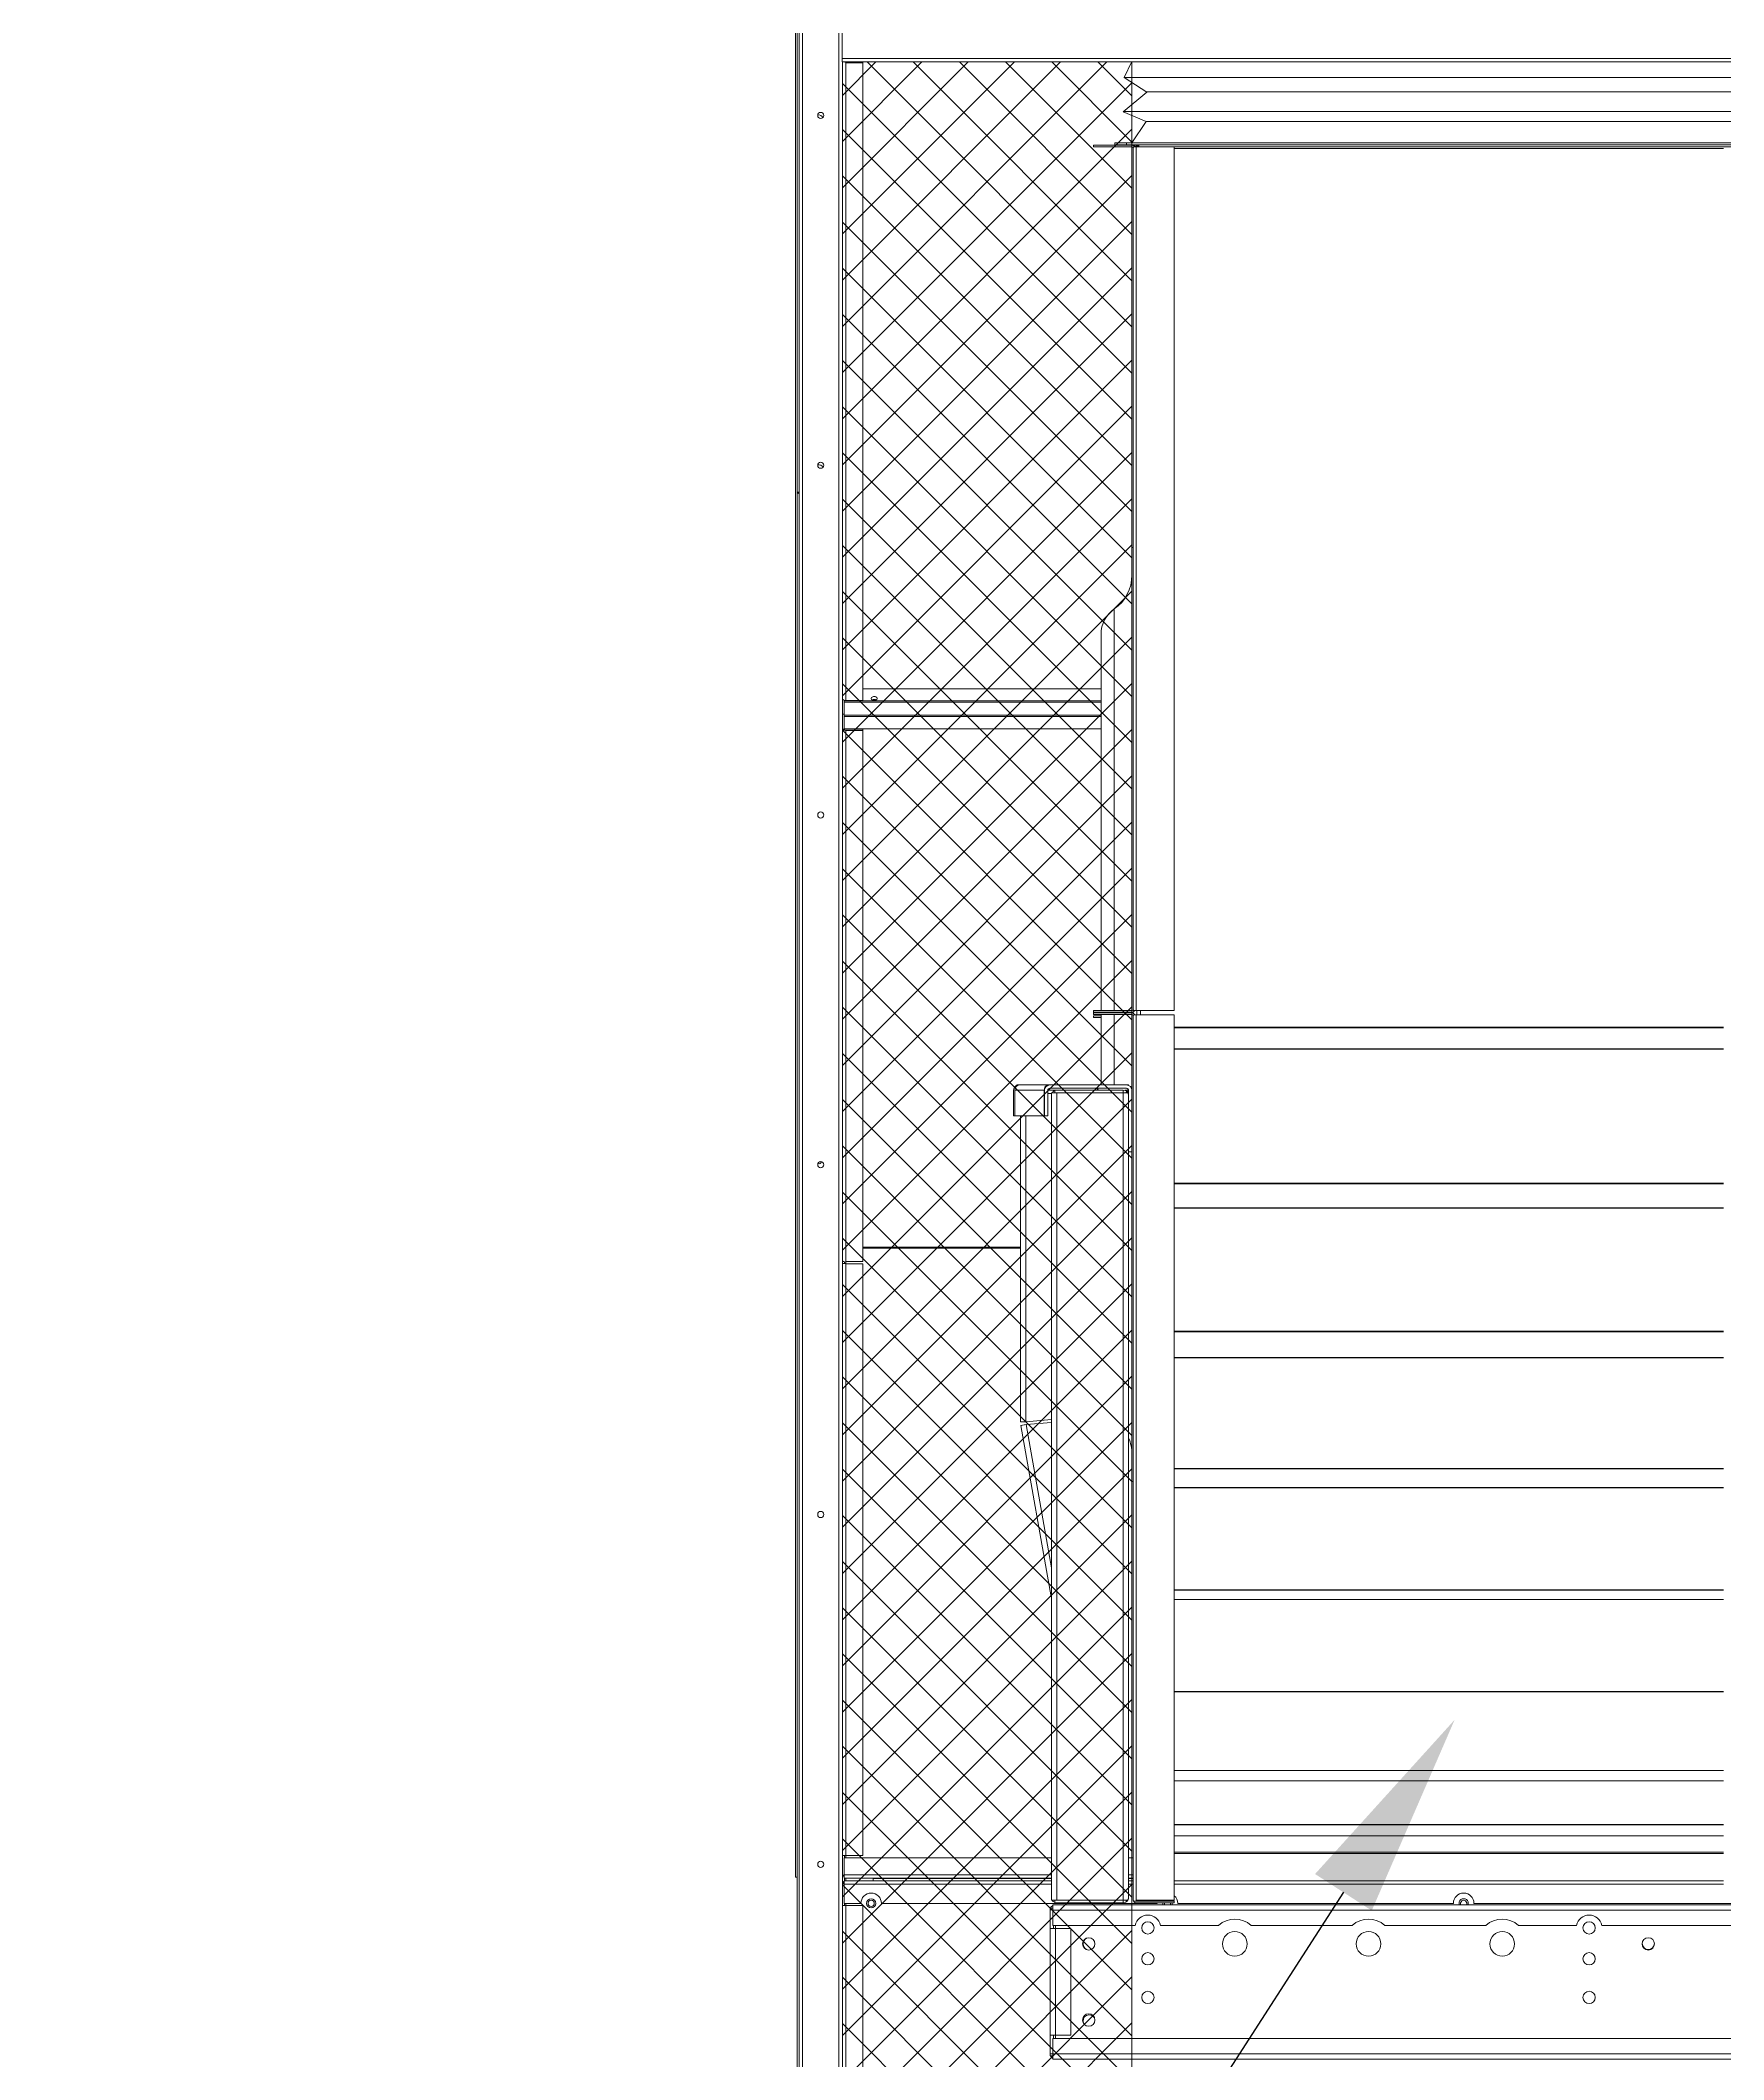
# Model space of a CAD drawing. Header units: millimetres. Extents: x -17070 to 52615, y -291348 to 41600.
# Drawn here: x 41084 to 42720, y 28713 to 30676 of the extents above; entities that cross this region are included whole.
import ezdxf
from ezdxf import colors
from ezdxf.entities.mleader import LeaderData, LeaderLine
from ezdxf.math import Vec2, Vec3

# ---------------------------------------------------------------- set-up
doc = ezdxf.new("R2010")
doc.units = ezdxf.units.MM
doc.layers.add('냉각탑_dim', color=1, linetype='Continuous')
doc.styles.get("Standard").update_dxf_attribs({"font": 'arial.ttf'})

# ---------------------------------------------------------------- blocks, each defined once
blk = doc.blocks.new('3753456')
at = {"color": 0, "lineweight": 5}
for p, q in [((337590.2, 91235.5), (337597.8, 91251)), ((337612.3, 91221.4), (337590.2, 91235.5)), ((337589.4, 91202.2), (337612.3, 91221.4)), ((337611.6, 91192.6), (337589.4, 91202.2)), ((337597.8, 91172), (337611.6, 91192.6))]:
    blk.add_line(p, q, dxfattribs=at)
blk = doc.blocks.new('347246')
at = {"color": 0, "lineweight": 5}
for p, q in [((426217.9, 88814.5), (425602.7, 88814.5)), ((425624.9, 88800.5), (426240.1, 88800.5)), ((426217.2, 88781.3), (425602, 88781.3)), ((425624.1, 88771.7), (426239.3, 88771.7))]:
    blk.add_line(p, q, dxfattribs=at)
for p in [(88012.5, -2421), (88627.7, -2421)]:
    blk.add_blockref('3753456', p, dxfattribs=at)
blk = doc.blocks.new('2')
at = {"lineweight": 5}
h = blk.add_hatch(dxfattribs=at)
h.set_pattern_fill('ANSI37', scale=10)
h.set_pattern_definition([(45, (-1461560.495, -459828.01), (-22.4506403, 22.4506403), []), (135, (-1461560.495, -459828.01), (-22.4506403, -22.4506403), [])])
h.paths.add_polyline_path([(42144.8, 28539), (42144.8, 30655.4), (41863.3, 30655.4), (41863.3, 28539)])
at = {"color": 7, "lineweight": 20}
for p, q in [((41819.3, 31985.7), (41819.3, 28541.1)), ((41821.3, 31985.7), (41821.3, 28541.1)), ((41824.7, 31985.7), (41824.7, 28541.1)), ((41859.9, 28541.1), (41859.9, 31985.7)), ((41817.7, 31744), (41817.7, 28890.8)), ((41863, 30658.8), (45371.6, 30658.8)), ((41863.3, 30655.4), (45371.6, 30655.4)), ((41863.3, 28542.8), (41863.3, 30655.4)), ((42067.9, 28864), (45166.7, 28864)), ((42067.9, 28858.8), (45166.7, 28858.8)), ((42601.6, 28844), (44633.1, 28844)), ((42067.9, 28734), (45166.7, 28734)), ((45166.7, 28719.2), (42067.9, 28719.2)), ((45166.7, 28714), (42067.9, 28714))]:
    blk.add_line(p, q, dxfattribs=at)
at = {"color": 7, "lineweight": 20, "ltscale": 0.014667}
blk.add_line((41863, 30658.8), (41863, 30694), dxfattribs=at)
at = {"color": 7, "lineweight": 20, "ltscale": 0.001417}
for p, q in [((41863, 30658.8), (41863, 30655.4)), ((41863.3, 29487.5), (41866.7, 29487.5)), ((41863.3, 28911.8), (41866.7, 28911.8)), ((41865, 28889.8), (41865, 28893.2)), ((41865, 28887.4), (41865, 28884)), ((41866.7, 28863.4), (41863.3, 28863.4))]:
    blk.add_line(p, q, dxfattribs=at)
at = {"color": 7, "lineweight": 20, "ltscale": 0.000133398}
blk.add_line((41866.7, 30655.1), (41866.7, 30655.4), dxfattribs=at)
at = {"color": 7, "lineweight": 20, "ltscale": 0.000208374}
blk.add_line((41866.7, 30654.6), (41866.7, 30655.1), dxfattribs=at)
at = {"color": 7, "lineweight": 20, "ltscale": 0.258309}
for p, q in [((41866.7, 30654.6), (41866.7, 30034.6)), ((41883.3, 30034.6), (41883.3, 30654.6))]:
    blk.add_line(p, q, dxfattribs=at)
at = {"color": 7, "lineweight": 20, "ltscale": 0.006917}
for p, q in [((41883.3, 30654.6), (41866.7, 30654.6)), ((41866.7, 30034.6), (41883.3, 30034.6)), ((41883.3, 30006.9), (41866.7, 30006.9)), ((41883.3, 30005.6), (41866.7, 30005.6)), ((41883.3, 29489.2), (41866.7, 29489.2)), ((41883.3, 29487), (41866.7, 29487)), ((41865, 28909.8), (41865, 28893.2)), ((41866.7, 28911.8), (41883.3, 28911.8)), ((41883.3, 28863.4), (41866.7, 28863.4))]:
    blk.add_line(p, q, dxfattribs=at)
at = {"color": 7, "lineweight": 20, "ltscale": 0.000341772}
blk.add_line((41883.3, 30654.6), (41883.3, 30655.4), dxfattribs=at)
at = {"color": 7, "lineweight": 20, "ltscale": 0.000666667}
for p, q in [((42107.6, 30574.4), (42107.6, 30572.8)), ((42147, 30573.3), (42145.8, 30572.3)), ((42149.6, 30573.7), (42151.2, 30573.7)), ((42107.6, 29731.6), (42107.6, 29733.2)), ((42107.6, 29731), (42107.6, 29729.4)), ((42107.6, 29728), (42107.6, 29726.4)), ((42147, 29732.6), (42145.8, 29733.6)), ((42147.3, 29729.4), (42145.9, 29728.7)), ((42186, 28867.6), (42186, 28866))]:
    blk.add_line(p, q, dxfattribs=at)
at = {"color": 7, "lineweight": 20, "ltscale": 0.0155}
for p, q in [((42144.8, 30574.4), (42107.6, 30574.4)), ((42144.8, 30572.8), (42107.6, 30572.8)), ((42186, 30572.8), (42148.8, 30572.8)), ((42144.8, 29733.2), (42107.6, 29733.2)), ((42144.8, 29731.6), (42107.6, 29731.6)), ((42107.6, 29731), (42144.8, 29731)), ((42107.6, 29729.4), (42144.8, 29729.4)), ((42148.8, 29733.2), (42186, 29733.2)), ((42148.8, 29729), (42186, 29729)), ((42148.8, 28868.4), (42186, 28868.4)), ((42186, 28868.1), (42148.8, 28868.1)), ((42148.8, 28867.6), (42186, 28867.6)), ((42148.8, 28866), (42186, 28866))]:
    blk.add_line(p, q, dxfattribs=at)
at = {"color": 7, "lineweight": 20, "ltscale": 0.004802}
for p, q in [((42139.6, 30576.8), (42128.1, 30576.8)), ((42139.6, 30574.8), (42128.1, 30574.8))]:
    blk.add_line(p, q, dxfattribs=at)
at = {"color": 7, "lineweight": 20, "ltscale": 0.000833333}
for p, q in [((42128.1, 30576.8), (42128.1, 30574.8)), ((42139.6, 30576.8), (42139.6, 30574.8)), ((42151.6, 30572.8), (42151.6, 30574.8)), ((41863.3, 30006.9), (41865.3, 30006.9)), ((41863.3, 28911.8), (41865.3, 28911.8)), ((41865.3, 28911.8), (41865.3, 28909.8)), ((41866.7, 28909.8), (41866.7, 28911.8)), ((41866.7, 28865.4), (41866.7, 28863.4))]:
    blk.add_line(p, q, dxfattribs=at)
at = {"color": 7, "lineweight": 20, "ltscale": 0.2695}
for p, q in [((42786.4, 30576.8), (42139.6, 30576.8)), ((42786.4, 30574.8), (42139.6, 30574.8))]:
    blk.add_line(p, q, dxfattribs=at)
at = {"color": 7, "lineweight": 20, "ltscale": 0.004989}
blk.add_line((42151.6, 30574.8), (42139.6, 30574.8), dxfattribs=at)
at = {"color": 7, "lineweight": 20, "ltscale": 0.348833}
blk.add_line((42146, 30571.6), (42146, 29734.4), dxfattribs=at)
at = {"color": 7, "lineweight": 20, "ltscale": 0.000824955}
for p, q in [((42146.8, 30572.8), (42148.8, 30572.8)), ((42146.8, 29733.2), (42148.8, 29733.2)), ((42146.8, 28867.6), (42148.8, 28867.6))]:
    blk.add_line(p, q, dxfattribs=at)
at = {"color": 7, "lineweight": 20, "ltscale": 0.000508058}
blk.add_line((42148.1, 30573.3), (42147.2, 30574.1), dxfattribs=at)
at = {"color": 7, "lineweight": 20, "ltscale": 0.001166}
blk.add_line((42148.8, 30574.4), (42151.6, 30574.4), dxfattribs=at)
at = {"color": 7, "lineweight": 20, "ltscale": 0.000266053}
blk.add_line((42148.8, 30572.8), (42148.8, 30573.4), dxfattribs=at)
at = {"color": 7, "lineweight": 20, "ltscale": 0.000333286}
blk.add_line((42148.8, 30573.4), (42149.6, 30573.4), dxfattribs=at)
at = {"color": 7, "lineweight": 20, "ltscale": 0.349833}
for p, q in [((42148.8, 30572.8), (42148.8, 29733.2)), ((42186, 29733.2), (42186, 30572.8))]:
    blk.add_line(p, q, dxfattribs=at)
at = {"color": 7, "lineweight": 20, "ltscale": 0.00036512}
for p, q in [((42149.6, 30572.8), (42149.6, 30573.7)), ((42151.2, 30572.8), (42151.2, 30573.7))]:
    blk.add_line(p, q, dxfattribs=at)
at = {"color": 7, "lineweight": 20, "ltscale": 0.000166333}
blk.add_line((42151.2, 30573.4), (42151.6, 30573.4), dxfattribs=at)
at = {"color": 7, "lineweight": 20, "ltscale": 0.251167}
for p, q in [((42151.6, 30574.8), (42754.4, 30574.8)), ((42151.6, 30572.8), (42754.4, 30572.8))]:
    blk.add_line(p, q, dxfattribs=at)
at = {"color": 7, "lineweight": 20, "ltscale": 0.2225}
for p, q in [((42186, 30571.4), (42720, 30571.4)), ((42186, 29717.1), (42720, 29717.1)), ((42186, 29716.5), (42720, 29716.5)), ((42186, 29696.2), (42720, 29696.2)), ((42186, 29695.9), (42720, 29695.9)), ((42186, 29565.4), (42720, 29565.4)), ((42186, 29564.8), (42720, 29564.8)), ((42186, 29541.6), (42720, 29541.6)), ((42186, 29541.3), (42720, 29541.3)), ((42186, 29421.6), (42720, 29421.6)), ((42186, 29421.1), (42720, 29421.1)), ((42186, 29395.9), (42720, 29395.9)), ((42186, 29395.6), (42720, 29395.6)), ((42186, 29288.2), (42720, 29288.2)), ((42186, 29287.8), (42720, 29287.8)), ((42186, 29269.5), (42720, 29269.5)), ((42186, 29269.4), (42720, 29269.4)), ((42186, 29170.2), (42720, 29170.2)), ((42186, 29169.8), (42720, 29169.8)), ((42186, 29160.9), (42720, 29160.9)), ((42186, 29160.8), (42720, 29160.8)), ((42186, 29071.2), (42720, 29071.2)), ((42186, 29070.9), (42720, 29070.9)), ((42186, 28994.7), (42720, 28994.7)), ((42186, 28994.4), (42720, 28994.4)), ((42186, 28984.5), (42720, 28984.5)), ((42186, 28984.4), (42720, 28984.4)), ((42186, 28942), (42720, 28942)), ((42186, 28941.8), (42720, 28941.8)), ((42186, 28931), (42720, 28931)), ((42186, 28930.9), (42720, 28930.9)), ((42186, 28915.3), (42720, 28915.3)), ((42186, 28915.3), (42720, 28915.3)), ((42186, 28913.9), (42720, 28913.9)), ((42186, 28887.3), (42720, 28887.3)), ((42720, 28884), (42186, 28884))]:
    blk.add_line(p, q, dxfattribs=at)
at = {"color": 7, "lineweight": 20, "ltscale": 0.000831601}
blk.add_line((41821.3, 30237.1), (41819.3, 30237.1), dxfattribs=at)
at = {"color": 7, "lineweight": 20, "ltscale": 0.187583}
blk.add_line((42144.8, 30183.4), (42144.8, 29733.2), dxfattribs=at)
at = {"color": 7, "lineweight": 20, "ltscale": 0.0005}
for p, q in [((42146, 30183.4), (42144.8, 30183.4)), ((42146, 29275.4), (42144.8, 29275.4))]:
    blk.add_line(p, q, dxfattribs=at)
at = {"color": 7, "lineweight": 20, "ltscale": 0.162715}
blk.add_line((42127.7, 30123.7), (42127.7, 29733.2), dxfattribs=at)
at = {"color": 7, "lineweight": 20, "ltscale": 0.152458}
blk.add_line((42114.8, 29733.2), (42114.8, 30099.1), dxfattribs=at)
at = {"color": 7, "lineweight": 20, "ltscale": 0.104087}
for p, q in [((42114.8, 30034.4), (41865, 30034.4)), ((42114.8, 30033.1), (41865, 30033.1)), ((42114.8, 30020.4), (41865, 30020.4)), ((42114.8, 30019.2), (41865, 30019.2)), ((41865, 30007.2), (42114.8, 30007.2))]:
    blk.add_line(p, q, dxfattribs=at)
at = {"color": 7, "lineweight": 20, "ltscale": 0.000535656}
for p, q in [((41865, 30033.1), (41865, 30034.4)), ((41883.3, 30005.6), (41883.3, 30006.9))]:
    blk.add_line(p, q, dxfattribs=at)
at = {"color": 7, "lineweight": 20, "ltscale": 0.005298}
blk.add_line((41865, 30033.1), (41865, 30020.4), dxfattribs=at)
at = {"color": 7, "lineweight": 20, "ltscale": 0.096462}
blk.add_line((42114.8, 30046.1), (41883.3, 30046.1), dxfattribs=at)
at = {"color": 7, "lineweight": 20, "ltscale": 0.000708333}
for p, q in [((41863.3, 30021.3), (41865, 30021.3)), ((41863.3, 28892.7), (41865, 28892.7)), ((41863.3, 28891.8), (41865, 28891.8)), ((41865, 28885.4), (41863.3, 28885.4)), ((41865, 28884.5), (41863.3, 28884.5))]:
    blk.add_line(p, q, dxfattribs=at)
at = {"color": 7, "lineweight": 20, "ltscale": 0.000506051}
blk.add_line((41865, 30019.2), (41865, 30020.4), dxfattribs=at)
at = {"color": 7, "lineweight": 20, "ltscale": 0.004993}
blk.add_line((41865, 30019.2), (41865, 30007.2), dxfattribs=at)
at = {"color": 7, "lineweight": 20, "ltscale": 0.000102715}
for p, q in [((41865.3, 30006.9), (41865.3, 30007.2)), ((41866.7, 30007.2), (41866.7, 30006.9))]:
    blk.add_line(p, q, dxfattribs=at)
at = {"color": 7, "lineweight": 20, "ltscale": 0.215196}
for p, q in [((41866.7, 29489.2), (41866.7, 30005.6)), ((41883.3, 30005.6), (41883.3, 29489.2))]:
    blk.add_line(p, q, dxfattribs=at)
at = {"color": 7, "lineweight": 20, "ltscale": 0.000249486}
blk.add_line((42107.6, 29731), (42107.6, 29731.6), dxfattribs=at)
at = {"color": 7, "lineweight": 20, "ltscale": 0.003003}
for p, q in [((42107.6, 29728), (42114.8, 29728)), ((42107.6, 29726.4), (42114.8, 29726.4))]:
    blk.add_line(p, q, dxfattribs=at)
at = {"color": 7, "lineweight": 20, "ltscale": 0.000250031}
blk.add_line((42114.8, 29731), (42114.8, 29731.6), dxfattribs=at)
at = {"color": 7, "lineweight": 20, "ltscale": 0.0285}
for p, q in [((42114.8, 29661), (42114.8, 29729.4)), ((42127.7, 29729.4), (42127.7, 29661))]:
    blk.add_line(p, q, dxfattribs=at)
at = {"color": 7, "lineweight": 20, "ltscale": 0.000250005}
for p, q in [((42127.7, 29731.6), (42127.7, 29731)), ((42144.8, 29731.6), (42144.8, 29731))]:
    blk.add_line(p, q, dxfattribs=at)
at = {"color": 7, "lineweight": 20, "ltscale": 0.16601}
blk.add_line((42144.8, 29729.4), (42144.8, 29331), dxfattribs=at)
at = {"color": 7, "lineweight": 20, "ltscale": 0.000475359}
blk.add_line((42146, 29731.9), (42146, 29730.7), dxfattribs=at)
at = {"color": 7, "lineweight": 20, "ltscale": 0.358083}
blk.add_line((42146, 29728.2), (42146, 28868.8), dxfattribs=at)
at = {"color": 7, "lineweight": 20, "ltscale": 0.000912135}
blk.add_line((42146.6, 29729), (42148.8, 29729), dxfattribs=at)
at = {"color": 7, "lineweight": 20, "ltscale": 0.000112674}
blk.add_line((42147.6, 29729.4), (42147.3, 29729.4), dxfattribs=at)
at = {"color": 7, "lineweight": 20, "ltscale": 0.000166447}
blk.add_line((42147.6, 29729.4), (42147.6, 29729), dxfattribs=at)
at = {"color": 7, "lineweight": 20, "ltscale": 0.358583}
for p, q in [((42148.8, 29729), (42148.8, 28868.4)), ((42186, 28868.4), (42186, 29729))]:
    blk.add_line(p, q, dxfattribs=at)
at = {"color": 7, "lineweight": 20, "ltscale": 0.00175}
for p, q in [((42149.6, 29729), (42149.6, 29733.2)), ((42153, 29729), (42153, 29733.2))]:
    blk.add_line(p, q, dxfattribs=at)
at = {"color": 7, "lineweight": 20, "ltscale": 0.000291667}
for p, q in [((42033.7, 29661), (42033, 29661)), ((42063, 29661), (42062.3, 29661))]:
    blk.add_line(p, q, dxfattribs=at)
at = {"color": 7, "lineweight": 20, "ltscale": 0.000343137}
blk.add_line((42033, 29661), (42033, 29660.2), dxfattribs=at)
at = {"color": 7, "lineweight": 20, "ltscale": 0.000721688}
blk.add_line((42033.7, 29661), (42035.4, 29661), dxfattribs=at)
at = {"color": 7, "lineweight": 20, "ltscale": 0.011195}
blk.add_line((42035.4, 29661), (42062.3, 29661), dxfattribs=at)
at = {"color": 7, "lineweight": 20, "ltscale": 0.000314886}
blk.add_line((42062.3, 29660.2), (42062.3, 29661), dxfattribs=at)
at = {"color": 7, "lineweight": 20, "ltscale": 0.000166603}
blk.add_line((42063, 29660.6), (42063, 29661), dxfattribs=at)
at = {"color": 7, "lineweight": 20, "ltscale": 0.000819181}
blk.add_line((42063, 29661), (42065, 29661), dxfattribs=at)
at = {"color": 7, "lineweight": 20, "ltscale": 0.031083}
for p, q in [((42139.6, 29661), (42065, 29661)), ((42139.6, 29657.8), (42065, 29657.8))]:
    blk.add_line(p, q, dxfattribs=at)
at = {"color": 7, "lineweight": 20, "ltscale": 0.000818318}
blk.add_line((42141.6, 29661), (42139.6, 29661), dxfattribs=at)
at = {"color": 7, "lineweight": 20, "ltscale": 0.000166635}
blk.add_line((42141.6, 29660.6), (42141.6, 29661), dxfattribs=at)
at = {"color": 7, "lineweight": 20, "ltscale": 0.010333}
for p, q in [((42029.8, 29655.8), (42029.8, 29631)), ((42030.9, 29631), (42030.9, 29655.8)), ((42059.5, 29655.8), (42059.5, 29631)), ((42059.8, 29655.8), (42059.8, 29631)), ((42063, 29655.8), (42063, 29631))]:
    blk.add_line(p, q, dxfattribs=at)
at = {"color": 7, "lineweight": 20, "ltscale": 0.011916}
for p, q in [((42030.9, 29655.8), (42059.5, 29655.8)), ((42059.5, 29631), (42030.9, 29631))]:
    blk.add_line(p, q, dxfattribs=at)
at = {"color": 7, "lineweight": 20, "ltscale": 0.002829}
blk.add_line((42069.8, 29656), (42063, 29656), dxfattribs=at)
at = {"color": 7, "lineweight": 20, "ltscale": 0.0015}
blk.add_line((42066.6, 29652.8), (42063, 29652.8), dxfattribs=at)
at = {"color": 7, "lineweight": 20, "ltscale": 8.79295e-06}
blk.add_line((42065, 29657.8), (42065, 29657.8), dxfattribs=at)
at = {"color": 7, "lineweight": 20, "ltscale": 0.327}
for p, q in [((42066.6, 29653.4), (42066.6, 28868.6)), ((42071.8, 29653.4), (42071.8, 28868.6)), ((42136.4, 28868.6), (42136.4, 29653.4))]:
    blk.add_line(p, q, dxfattribs=at)
at = {"color": 7, "lineweight": 20, "ltscale": 0.002167}
for p, q in [((42071.8, 29653.4), (42066.6, 29653.4)), ((42041.8, 29333.6), (42036.6, 29333.6)), ((42042.1, 29330.8), (42036.9, 29329.9)), ((42071.8, 28868.6), (42066.6, 28868.6)), ((42067.9, 28864), (42067.9, 28858.8)), ((42070.5, 28840.8), (42065.3, 28840.8)), ((42070.5, 28737.2), (42065.3, 28737.2)), ((42067.9, 28714), (42067.9, 28719.2))]:
    blk.add_line(p, q, dxfattribs=at)
at = {"color": 7, "lineweight": 20, "ltscale": 0.001083}
for p, q in [((42069.8, 29656), (42069.8, 29653.4)), ((42136.4, 29656), (42136.4, 29653.4)), ((42065.3, 28860.8), (42067.9, 28860.8)), ((42065.3, 28859), (42067.9, 28859)), ((42069.8, 28866), (42069.8, 28868.6)), ((42136.4, 28866), (42136.4, 28868.6)), ((42065.3, 28719), (42067.9, 28719)), ((42065.3, 28717.2), (42067.9, 28717.2))]:
    blk.add_line(p, q, dxfattribs=at)
at = {"color": 7, "lineweight": 20, "ltscale": 0.02775}
for p, q in [((42069.8, 29656), (42136.4, 29656)), ((42069.8, 28866), (42136.4, 28866))]:
    blk.add_line(p, q, dxfattribs=at)
at = {"color": 7, "lineweight": 20, "ltscale": 0.026917}
for p, q in [((42071.8, 29653.4), (42136.4, 29653.4)), ((42071.8, 28868.6), (42136.4, 28868.6))]:
    blk.add_line(p, q, dxfattribs=at)
at = {"color": 7, "lineweight": 20, "ltscale": 0.001783}
for p, q in [((42140.7, 29653.4), (42136.4, 29653.4)), ((42140.7, 28868.6), (42136.4, 28868.6))]:
    blk.add_line(p, q, dxfattribs=at)
at = {"color": 7, "lineweight": 20, "ltscale": 0.00128}
blk.add_line((42140.9, 29655.8), (42137.8, 29655.8), dxfattribs=at)
at = {"color": 7, "lineweight": 20, "ltscale": 0.000634599}
for p, q in [((42140.1, 29654.5), (42139, 29653.4)), ((42140.1, 28867.5), (42139, 28868.6))]:
    blk.add_line(p, q, dxfattribs=at)
at = {"color": 7, "lineweight": 20, "ltscale": 9.29381e-06}
blk.add_line((42139.6, 29657.8), (42139.6, 29657.8), dxfattribs=at)
at = {"color": 7, "lineweight": 20, "ltscale": 0.00099763}
blk.add_line((42140.9, 29653.4), (42140.9, 29655.8), dxfattribs=at)
at = {"color": 7, "lineweight": 20, "ltscale": 0.024917}
for p, q in [((42141.6, 29596), (42141.6, 29655.8)), ((42144.8, 29596), (42144.8, 29655.8))]:
    blk.add_line(p, q, dxfattribs=at)
at = {"color": 7, "lineweight": 20, "ltscale": 0.000470298}
blk.add_line((42030.9, 29631), (42029.8, 29631), dxfattribs=at)
at = {"color": 7, "lineweight": 20, "ltscale": 0.123928}
for p, q in [((42036.6, 29631), (42036.6, 29333.6)), ((42041.8, 29631), (42041.8, 29333.6))]:
    blk.add_line(p, q, dxfattribs=at)
at = {"color": 7, "lineweight": 20, "ltscale": 0.000112991}
blk.add_line((42059.8, 29631), (42059.5, 29631), dxfattribs=at)
at = {"color": 7, "lineweight": 20, "ltscale": 0.001333}
for p, q in [((42063, 29631), (42059.8, 29631)), ((42141.6, 29596), (42144.8, 29596)), ((42039.8, 29333.6), (42036.6, 29333.6)), ((42039.8, 29333.4), (42036.6, 29333.4)), ((42040.1, 29330.6), (42036.9, 29330)), ((42068.5, 28844), (42068.5, 28840.8)), ((42070.5, 28840.8), (42070.5, 28844)), ((42065.3, 28737.2), (42068.5, 28737.2)), ((42068.5, 28737.2), (42068.5, 28734)), ((42070.5, 28734), (42070.5, 28737.2))]:
    blk.add_line(p, q, dxfattribs=at)
at = {"color": 7, "lineweight": 20, "ltscale": 0.302}
blk.add_line((42141.6, 28871.2), (42141.6, 29596), dxfattribs=at)
at = {"color": 7, "lineweight": 20, "ltscale": 0.063875}
for p, q in [((42036.6, 29503.2), (41883.3, 29503.2)), ((42036.6, 29502.3), (41883.3, 29502.3))]:
    blk.add_line(p, q, dxfattribs=at)
at = {"color": 7, "lineweight": 20, "ltscale": 0.000615509}
blk.add_line((41865.3, 29487.5), (41865.3, 29489), dxfattribs=at)
at = {"color": 7, "lineweight": 20, "ltscale": 0.000909688}
blk.add_line((41866.7, 29487), (41866.7, 29489.2), dxfattribs=at)
at = {"color": 7, "lineweight": 20, "ltscale": 0.000162643}
blk.add_line((41866.7, 29489.2), (41866.7, 29488.8), dxfattribs=at)
at = {"color": 7, "lineweight": 20, "ltscale": 0.000212316}
blk.add_line((41866.7, 29487), (41866.7, 29487.5), dxfattribs=at)
at = {"color": 7, "lineweight": 20, "ltscale": 0.239669}
for p, q in [((41866.7, 29487), (41866.7, 28911.8)), ((41883.3, 28911.8), (41883.3, 29487))]:
    blk.add_line(p, q, dxfattribs=at)
at = {"color": 7, "lineweight": 20, "ltscale": 7.29072e-05}
for p, q in [((42036.6, 29333.4), (42036.6, 29333.6)), ((42036.9, 29330), (42036.9, 29329.9)), ((42039.8, 29333.4), (42039.8, 29333.6)), ((42040.1, 29330.6), (42040.1, 29330.4))]:
    blk.add_line(p, q, dxfattribs=at)
at = {"color": 7, "lineweight": 20, "ltscale": 0.000167436}
blk.add_line((42037.3, 29329.9), (42036.9, 29329.9), dxfattribs=at)
at = {"color": 7, "lineweight": 20, "ltscale": 0.07039}
blk.add_line((42036.9, 29329.9), (42066.3, 29163.5), dxfattribs=at)
at = {"color": 7, "lineweight": 20, "ltscale": 0.010372}
blk.add_line((42066.6, 29335.7), (42041.8, 29333.6), dxfattribs=at)
at = {"color": 7, "lineweight": 20, "ltscale": 0.010271}
blk.add_line((42066.6, 29332.9), (42042.1, 29330.8), dxfattribs=at)
at = {"color": 7, "lineweight": 20, "ltscale": 0.058921}
blk.add_line((42042.1, 29330.8), (42066.6, 29191.5), dxfattribs=at)
at = {"color": 7, "lineweight": 20, "ltscale": 0.023157}
blk.add_line((42144.8, 29331), (42144.8, 29275.4), dxfattribs=at)
at = {"color": 7, "lineweight": 20, "ltscale": 0.000144481}
blk.add_line((42066.3, 29163.5), (42066.6, 29163.6), dxfattribs=at)
at = {"color": 7, "lineweight": 20, "ltscale": 0.121708}
blk.add_line((42066.5, 29161.3), (42066.5, 28869.2), dxfattribs=at)
at = {"color": 7, "lineweight": 20, "ltscale": 6.12653e-05}
for p, q in [((42066.5, 29161.3), (42066.6, 29161.3)), ((42066.6, 28869.2), (42066.5, 28869.2))]:
    blk.add_line(p, q, dxfattribs=at)
at = {"color": 7, "lineweight": 20, "ltscale": 0.083938}
for p, q in [((42066.5, 28909.8), (41865, 28909.8)), ((42066.5, 28893.2), (41865, 28893.2)), ((42066.5, 28889.8), (41865, 28889.8))]:
    blk.add_line(p, q, dxfattribs=at)
at = {"color": 7, "lineweight": 20, "ltscale": 0.001833}
for p, q in [((42146, 28909.8), (42141.6, 28909.8)), ((42146, 28893.2), (42141.6, 28893.2)), ((42146, 28889.8), (42141.6, 28889.8)), ((42146, 28889.4), (42141.6, 28889.4)), ((42146, 28887.4), (42141.6, 28887.4)), ((42146, 28884), (42141.6, 28884))]:
    blk.add_line(p, q, dxfattribs=at)
at = {"color": 7, "lineweight": 20, "ltscale": 0.000664655}
blk.add_line((41819.3, 28890.8), (41817.7, 28890.8), dxfattribs=at)
at = {"color": 7, "lineweight": 20, "ltscale": 0.000375}
for p, q in [((41863.3, 28892.7), (41863.3, 28891.8)), ((41863.3, 28884.5), (41863.3, 28885.4))]:
    blk.add_line(p, q, dxfattribs=at)
at = {"color": 7, "lineweight": 20, "ltscale": 0.000414934}
blk.add_line((41864.3, 28886.4), (41865, 28885.7), dxfattribs=at)
at = {"color": 7, "lineweight": 20, "ltscale": 0.083939}
for p, q in [((42066.5, 28887.4), (41865, 28887.4)), ((42066.5, 28884), (41865, 28884))]:
    blk.add_line(p, q, dxfattribs=at)
at = {"color": 7, "lineweight": 20, "ltscale": 0.00775}
blk.add_line((41865, 28865.4), (41865, 28884), dxfattribs=at)
at = {"color": 7, "lineweight": 20, "ltscale": 0.001}
for p, q in [((41865.3, 28887.4), (41865.3, 28889.8)), ((41866.7, 28889.8), (41866.7, 28887.4)), ((41893.3, 28887.4), (41893.3, 28889.8))]:
    blk.add_line(p, q, dxfattribs=at)
at = {"color": 7, "lineweight": 20, "ltscale": 0.072146}
blk.add_line((42066.5, 28889.4), (41893.3, 28889.4), dxfattribs=at)
at = {"color": 7, "lineweight": 20, "ltscale": 0.007669}
blk.add_line((42186, 28887.3), (42186, 28868.9), dxfattribs=at)
at = {"color": 7, "lineweight": 20, "ltscale": 0.000128159}
blk.add_line((41863.6, 28863.4), (41863.3, 28863.4), dxfattribs=at)
at = {"color": 7, "lineweight": 20, "ltscale": 0.006792}
blk.add_line((41881.3, 28865.4), (41865, 28865.4), dxfattribs=at)
at = {"color": 7, "lineweight": 20, "ltscale": 0.000833334}
blk.add_line((41865.3, 28863.4), (41865.3, 28865.4), dxfattribs=at)
at = {"color": 7, "lineweight": 20, "ltscale": 0.135166}
blk.add_line((41866.7, 28539), (41866.7, 28863.4), dxfattribs=at)
at = {"color": 7, "lineweight": 20, "ltscale": 0.134725}
blk.add_line((41883.3, 28863.4), (41883.3, 28540), dxfattribs=at)
at = {"color": 7, "lineweight": 20, "ltscale": 0.111667}
for p, q in [((42169.3, 28865.4), (41901.3, 28865.4)), ((42457.3, 28865.4), (42189.3, 28865.4)), ((42745.3, 28865.4), (42477.3, 28865.4))]:
    blk.add_line(p, q, dxfattribs=at)
at = {"color": 7, "lineweight": 20, "ltscale": 0.00075}
for p, q in [((42065.3, 28859), (42065.3, 28860.8)), ((42065.3, 28719), (42065.3, 28717.2))]:
    blk.add_line(p, q, dxfattribs=at)
at = {"color": 7, "lineweight": 20, "ltscale": 0.007583}
for p, q in [((42065.3, 28840.8), (42065.3, 28859)), ((42065.3, 28719), (42065.3, 28737.2))]:
    blk.add_line(p, q, dxfattribs=at)
at = {"color": 7, "lineweight": 20, "ltscale": 0.006167}
for p, q in [((42067.9, 28844), (42067.9, 28858.8)), ((42085.3, 28840.8), (42070.5, 28840.8)), ((42085.3, 28737.2), (42070.5, 28737.2)), ((42067.9, 28734), (42067.9, 28719.2))]:
    blk.add_line(p, q, dxfattribs=at)
at = {"color": 7, "lineweight": 20, "ltscale": 0.00019339}
blk.add_line((42069.7, 28866.5), (42069.7, 28866), dxfattribs=at)
at = {"color": 7, "lineweight": 20, "ltscale": 6.10782e-05}
blk.add_line((42069.7, 28866), (42069.8, 28866), dxfattribs=at)
at = {"color": 7, "lineweight": 20, "ltscale": 3.26556e-06}
blk.add_line((42141.6, 28871.2), (42141.6, 28871.2), dxfattribs=at)
at = {"color": 7, "lineweight": 20, "ltscale": 0.000364732}
blk.add_line((42147.3, 28867.6), (42146.6, 28867), dxfattribs=at)
at = {"color": 7, "lineweight": 20, "ltscale": 0.000333333}
blk.add_line((42148.8, 28867.6), (42148.8, 28868.4), dxfattribs=at)
at = {"color": 7, "lineweight": 20, "ltscale": 0.00033324}
blk.add_line((42186, 28868.9), (42186, 28868.1), dxfattribs=at)
at = {"color": 7, "lineweight": 20, "ltscale": 0.043167}
for p, q in [((42065.3, 28737.2), (42065.3, 28840.8)), ((42070.5, 28737.2), (42070.5, 28840.8)), ((42085.3, 28840.8), (42085.3, 28737.2))]:
    blk.add_line(p, q, dxfattribs=at)
at = {"color": 7, "lineweight": 20, "ltscale": 0.000167165}
blk.add_line((42065.3, 28840.8), (42065.7, 28840.8), dxfattribs=at)
at = {"color": 7, "lineweight": 20, "ltscale": 0.033397}
blk.add_line((42067.9, 28844), (42148.1, 28844), dxfattribs=at)
at = {"color": 7, "lineweight": 20, "ltscale": 0.023491}
for p, q in [((42172.6, 28844), (42228.9, 28844)), ((42520.7, 28844), (42577.1, 28844))]:
    blk.add_line(p, q, dxfattribs=at)
at = {"color": 7, "lineweight": 20, "ltscale": 0.040938}
for p, q in [((42260.7, 28844), (42358.9, 28844)), ((42390.7, 28844), (42488.9, 28844))]:
    blk.add_line(p, q, dxfattribs=at)
at = {"color": 0, "lineweight": 20}
blk.add_lwpolyline([(41863.3, 30655.4), (42144.8, 30655.4), (42144.8, 28539), (41863.3, 28539)], close=True, dxfattribs=at)
at = {"color": 7, "lineweight": 20}
for centre, radius in [((41842.3, 30603.4), 3), ((41842.3, 30263.4), 3), ((41842.3, 29923.4), 3), ((41842.3, 29583.4), 3), ((41842.3, 29243.4), 3), ((41842.3, 28903.4), 3), ((41891.3, 28865.4), 4.5), ((41891.3, 28865.4), 3), ((42160.3, 28841.5), 6), ((42244.8, 28826), 12), ((42374.8, 28826), 12), ((42504.8, 28826), 12), ((42589.3, 28841.5), 6), ((42102.8, 28826), 6), ((42160.3, 28811.5), 6), ((42589.3, 28811.5), 6), ((42646.8, 28826), 6), ((42160.3, 28774), 6), ((42589.3, 28774), 6), ((42102.8, 28752), 6)]:
    blk.add_circle(centre, radius, dxfattribs=at)
for centre, radius, start, end in [((41840.3, 30599.4), 4.5, 24.3683, 102.51), ((42144.8, 30571.6), 2.8, 25.3769, 90), ((42144.8, 30571.6), 1.2, 0, 90), ((42150.2, 30570.9), 4.36, 133.922, 141.9136), ((42151.3, 30571.4), 3.68, 149.0179, 157.7491), ((41840.3, 30259.4), 4.5, 24.3683, 102.51), ((41822.7, 30238.8), 3.4, 210, 245.674), ((42104.8, 30156.5), 40, 304.858, 359.9364), ((42144.8, 30099.1), 30, 124.858, 180), ((42144.8, 29734.4), 1.2, 270, 0), ((42144.8, 29734.4), 2.8, 270, 334.6231), ((42144.8, 29728.2), 2.8, 16.6015, 90), ((42144.8, 29728.2), 1.2, 0, 90), ((42035, 29655.8), 5.2, 112.6199, 180), ((42065, 29655.8), 5.2, 90, 180), ((42139.6, 29655.8), 5.2, 0, 90), ((42065, 29655.8), 2, 90, 180), ((42071.8, 29650.8), 5.2, 112.62, 150), ((42109.6, 29655.8), 2, 5.7438, 90), ((42136.4, 29650.8), 5.2, 0, 90), ((42139.6, 29655.8), 2, 0, 90), ((41840.3, 29587.4), 3, 254.7131, 338.3754), ((42104.8, 29302.2), 40, 0.0643, 23.0754), ((41866.7, 28884), 3.4, 120.0073, 155.6842), ((41891.3, 28865.4), 10, 0, 180), ((42467.3, 28865.4), 10, 0, 180), ((42070.5, 28858.8), 5.2, 120, 157.3801), ((42071.7, 28871.2), 5.2, 209.9946, 247.3799), ((42071.8, 28871.2), 5.2, 210, 247.38), ((42071.7, 28871.2), 5.2, 269.8535, 270), ((42071.8, 28871.2), 5.2, 269.8702, 270), ((42136.3, 28871.2), 5.2, 270, 270.7134), ((42136.4, 28871.2), 5.2, 270, 0), ((42148.8, 28868.8), 2.8, 180, 270), ((42179.3, 28865.4), 10, 176.5502, 180), ((42179.3, 28865.4), 10, 164.372, 167.291), ((42179.3, 28865.4), 4.5, 172.3377, 198.1247), ((42179.3, 28865.4), 4.5, 143.2266, 150.7324), ((42179.3, 28865.4), 3, 168.463, 207.8181), ((42179.3, 28865.4), 3, 116.1063, 132.8335), ((42179.3, 28865.4), 3, 47.1666, 63.8937), ((42179.3, 28865.4), 3, 332.1843, 11.537), ((42179.3, 28865.4), 4.5, 29.2676, 36.7734), ((42179.3, 28865.4), 4.5, 341.8738, 7.6623), ((42179.3, 28865.4), 10, 0, 47.9348), ((42467.3, 28865.4), 4.5, 341.8738, 198.1247), ((42467.3, 28865.4), 3, 332.1843, 207.8181), ((42160.3, 28841.5), 12.5, 11.537, 168.463), ((42244.8, 28826), 24, 48.5904, 131.4096), ((42374.8, 28826), 24, 48.5904, 131.4096), ((42504.8, 28826), 24, 48.5904, 131.4096), ((42589.3, 28841.5), 12.5, 11.537, 168.463), ((42103.3, 28826), 6, 92.3878, 267.6117), ((42646.8, 28826.5), 6, 182.3882, 357.6122), ((42103.3, 28751), 6, 31.9111, 201.2191), ((42070.5, 28719.2), 5.2, 202.6198, 240), ((42070.5, 28719.2), 5.2, 269.7412, 270), ((42135.1, 28719.2), 5.2, 270, 270.2588)]:
    blk.add_arc(centre, radius, start, end, dxfattribs=at)
for centre, major_axis, ratio, start_param, end_param in [((41866.7, 30657.3), (-3.4, 0), 0.642788, 1.021137, 1.570796), ((42148.8, 30572.7), (2.8, 0), 0.596826, 1.570796, 2.202621), ((42148.8, 30572.7), (1.2, 0), 0.596826, 1.570796, 2.202621), ((41866.7, 30036.8), (-3.4, 0), 0.642788, 0, 1.570796), ((41894.3, 30036.6), (3, 0), 0.642788, 6.283156, 9.424749), ((41894.3, 30036.6), (3, 0), 0.642788, 3.141564, 4.212389), ((41894.3, 30032.8), (4.5, 0), 0.642788, 2.070796, 2.080733), ((41894.3, 30032.8), (4.5, 0), 0.642788, 1.06086, 2.070796), ((41894.3, 30036.6), (3, 0), 0.642788, 4.212389, 6.283156), ((41866.7, 30007.8), (-3.4, 0), 0.642788, 0.42439, 1.570796), ((41866.7, 30007.8), (-1.4, 0), 0.642788, 0.812584, 1.570796), ((42035.4, 29655.8), (0, -5.2), 0.866025, 3.141593, 4.712389), ((42064, 29655.8), (0, -5.2), 0.866025, 3.53636, 4.712389), ((42110.6, 29655.8), (0, 2), 0.866025, 4.812755, 6.283185), ((42139.2, 29655.8), (0, 2), 0.866025, 4.712389, 6.283185), ((41866.7, 29491), (-3.4, 0), 0.642788, 0, 1.570796)]:
    blk.add_ellipse(centre, major_axis=major_axis, ratio=ratio, start_param=start_param, end_param=end_param, dxfattribs=at)
for points in [[(42146.8, 30572.8), (42146.5, 30572.6), (42146.3, 30572.3), (42146.1, 30572.1), (42146, 30571.8), (42146, 30571.6)], [(42146.8, 29733.2), (42146.5, 29733.4), (42146.3, 29733.7), (42146.1, 29733.9), (42146, 29734.1), (42146, 29734.4)], [(42146.6, 29729), (42146.4, 29728.8), (42146.2, 29728.7), (42146.1, 29728.5), (42146, 29728.3), (42146, 29728.2)], [(42140.7, 29653.4), (42141, 29652.9), (42141.3, 29652.4), (42141.5, 29651.8), (42141.6, 29651.3), (42141.6, 29650.8)], [(42140.7, 28868.6), (42141, 28869.1), (42141.3, 28869.6), (42141.5, 28870.1), (42141.6, 28870.7), (42141.6, 28871.2)], [(42146.8, 28867.6), (42146.5, 28867.8), (42146.3, 28868.1), (42146.1, 28868.3), (42146, 28868.5), (42146, 28868.8)]]:
    blk.add_open_spline(points, degree=5, dxfattribs=at)
at = {"color": 0, "lineweight": 20}
blk.add_blockref('347246', (-383465.5, -58174.2), dxfattribs=at)

msp = doc.modelspace()

# ---------------------------------------------------------------- block references
msp.add_blockref('2', (0, 0))

# ---------------------------------------------------------------- leaders
at = {"layer": '냉각탑_dim', "lineweight": -3}
ml = msp.add_multileader_mtext('Standard', dxfattribs=at)
ml.set_content('')
ml.set_leader_properties(color=256)
ml.build(insert=Vec2(0, 0))
ml.multileader.update_dxf_attribs({"text_right_attachment_type": 6, "dogleg_length": 5, "arrow_head_size": 199.5, "scale": 30})
ctx = ml.context
ctx.base_point, ctx.scale, ctx.char_height, ctx.arrow_head_size, ctx.landing_gap_size, ctx.plane_origin = Vec3(41083.7, 27221.1), 30, 7.18, 199.5, 3.59, Vec3(42588.6, 27546.8)
ctx.right_attachment, ctx.text_align_type = 6, 2
notes = []
notes.append((ctx, [(0, (1, 1, 0), (41283.2, 27221.1), (-1, 0), 199.5, [(0, [(42458.5, 29043.8)], 0, [])])]))
ctx.mtext, ml.multileader.dxf.content_type = None, 0
for ctx, leaders in notes:
    for number, flags, end, landing, length, lines in leaders:
        leader = LeaderData()
        leader.index, (leader.has_last_leader_line, leader.has_dogleg_vector, leader.attachment_direction) = number, flags
        leader.last_leader_point, leader.dogleg_vector, leader.dogleg_length = Vec3(end), Vec3(landing), length
        for number, points, colour, breaks in lines:
            line = LeaderLine()
            line.index, line.vertices, line.color, line.breaks = number, Vec3.list(points), colors.encode_raw_color(colour), breaks
            leader.lines.append(line)
        ctx.leaders.append(leader)

doc.saveas('drawing.dxf')
